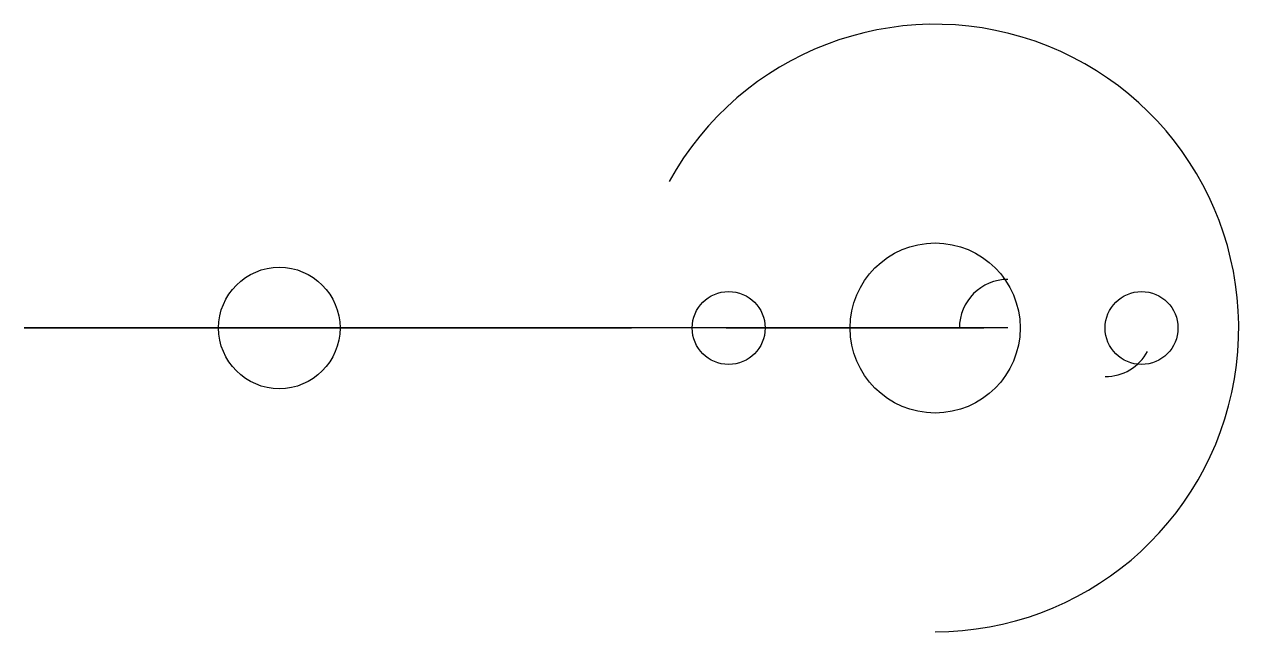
# Model space of a CAD drawing. Header units: millimetres. Extents: x -13 to 474, y -35 to 14.
# Drawn here: x 423.5 to 473.5, y -11.5 to 13.5 of the extents above.
import ezdxf

# ---------------------------------------------------------------- set-up
doc = ezdxf.new("R2010")
doc.units = ezdxf.units.MM
doc.header["$MEASUREMENT"] = 0
doc.layers.add('MOTOR_RAIL_385', color=1, linetype='Continuous')

msp = doc.modelspace()

# ---------------------------------------------------------------- linework, layer by layer
at = {"layer": 'MOTOR_RAIL_385'}
for p, q in [((463, 1), (423.5, 1)), ((423.5, 1), (429.5, 1)), ((428.7, 1), (430.75, 1)), ((430.75, 1), (428.7, 1)), ((429.5, 1), (430.75, 1)), ((430.75, 1), (433.25, 1)), ((433.25, 1), (435.3, 1)), ((435.3, 1), (433.25, 1)), ((433.25, 1), (441.75, 1)), ((439.7, 1), (441.75, 1)), ((441.75, 1), (439.7, 1)), ((441.75, 1), (444.25, 1)), ((444.25, 1), (446.3, 1)), ((446.3, 1), (444.25, 1)), ((444.25, 1), (448.5, 1)), ((454.2, 1), (452.4, 1)), ((452.4, 1), (454.2, 1)), ((456.4, 1), (454.2, 1)), ((454.2, 1), (456.4, 1)), ((456.4, 1), (460, 1)), ((460, 1), (456.4, 1)), ((464, 1), (460, 1)), ((460, 1), (463, 1))]:
    msp.add_line(p, q, dxfattribs=at)
for centre, radius in [((461, 1), 3.5), ((434, 1), 2.5), ((452.5, 1), 1.5), ((469.5, 1), 1.5)]:
    msp.add_circle(centre, radius, dxfattribs=at)
for centre, radius, start, end in [((461, 1), 12.5, 270, 151.1343), ((464, 1), 2, 90, 180), ((468, 1), 2, 270, 331.1343)]:
    msp.add_arc(centre, radius, start, end, dxfattribs=at)

doc.saveas('drawing.dxf')
